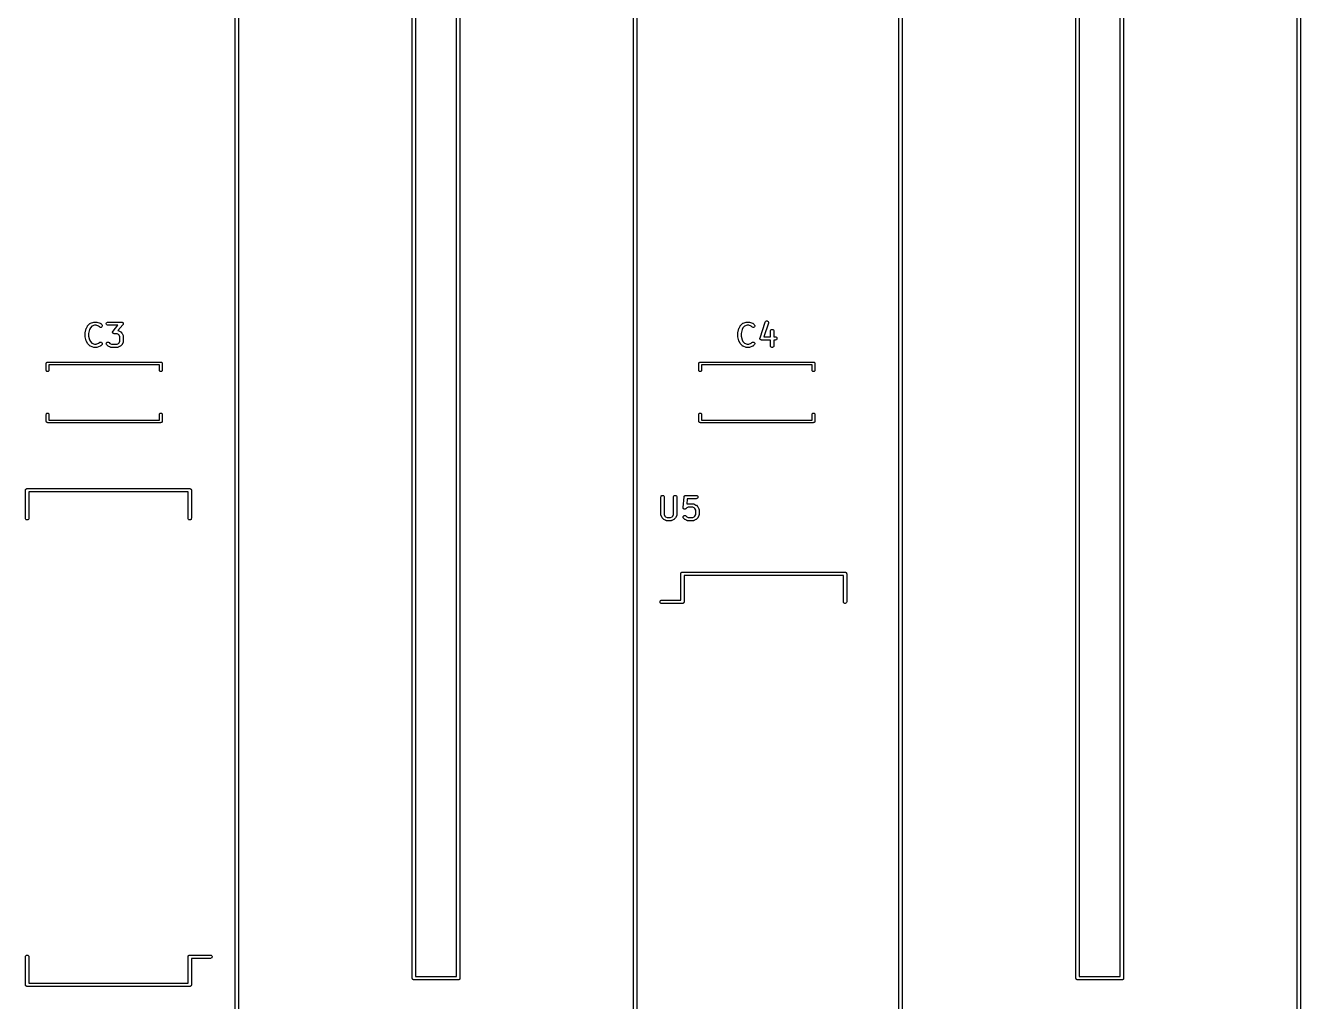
# Model space of a CAD drawing. Extents: x 86 to 333, y -237 to -29.
# Drawn here: x 206.4 to 264.1, y -213.5 to -169.4 of the extents above; entities that cross this region are included whole.
import ezdxf

# ---------------------------------------------------------------- set-up
doc = ezdxf.new("R2010")
doc.units = 0
doc.header["$MEASUREMENT"] = 0
doc.layers.add('BLACK', color=7, linetype='CONTINUOUS')

msp = doc.modelspace()

# ---------------------------------------------------------------- linework, layer by layer
at = {"layer": 'Black'}
for p, q in [((215.925, -229), (215.925, -82.5)), ((216.075, -82.575), (216.075, -228.925)), ((245.925, -229), (245.925, -82.5)), ((246.075, -82.575), (246.075, -228.925)), ((223.925, -212.5), (223.925, -102.5)), ((224.075, -102.575), (224.075, -212.425)), ((225.925, -212.425), (225.925, -102.575)), ((226.075, -102.5), (226.075, -212.5)), ((253.925, -212.5), (253.925, -102.5)), ((254.075, -102.575), (254.075, -212.425)), ((255.925, -212.425), (255.925, -102.575)), ((256.075, -102.5), (256.075, -212.5)), ((233.925, -228.925), (233.925, -156.5)), ((234.075, -156.5), (234.075, -229)), ((263.925, -228.925), (263.925, -156.5)), ((264.075, -156.5), (264.075, -229)), ((209.142, -183.303), (209.189, -183.112)), ((209.189, -183.112), (209.192, -183.105)), ((209.192, -183.105), (209.195, -183.097)), ((209.195, -183.097), (209.242, -183.002)), ((209.242, -183.002), (209.25, -182.992)), ((209.25, -182.992), (209.256, -182.982)), ((209.256, -182.982), (209.352, -182.887)), ((209.333, -183.157), (209.289, -183.33)), ((209.371, -183.08), (209.333, -183.157)), ((209.352, -182.887), (209.355, -182.884)), ((209.355, -182.884), (209.358, -182.881)), ((209.358, -182.881), (209.366, -182.877)), ((209.366, -182.877), (209.373, -182.872)), ((209.445, -183.006), (209.371, -183.08)), ((209.373, -182.872), (209.377, -182.871)), ((209.377, -182.871), (209.381, -182.869)), ((209.381, -182.869), (209.524, -182.821)), ((209.56, -182.967), (209.445, -183.006)), ((209.524, -182.821), (209.536, -182.819)), ((209.536, -182.819), (209.548, -182.817)), ((209.548, -182.817), (209.643, -182.817)), ((209.631, -182.967), (209.56, -182.967)), ((209.745, -183.006), (209.631, -182.967)), ((209.643, -182.817), (209.655, -182.819)), ((209.655, -182.819), (209.667, -182.821)), ((209.667, -182.821), (209.809, -182.869)), ((209.78, -183.041), (209.745, -183.006)), ((209.802, -183.056), (209.78, -183.041)), ((209.827, -183.062), (209.802, -183.056)), ((209.809, -182.869), (209.813, -182.871)), ((209.813, -182.871), (209.817, -182.872)), ((209.817, -182.872), (209.825, -182.877)), ((209.825, -182.877), (209.832, -182.881)), ((209.853, -183.06), (209.827, -183.062)), ((209.832, -182.881), (209.835, -182.884)), ((209.835, -182.884), (209.839, -182.887)), ((209.839, -182.887), (209.886, -182.935)), ((209.876, -183.049), (209.853, -183.06)), ((209.895, -183.031), (209.876, -183.049)), ((209.886, -182.935), (209.901, -182.956)), ((209.906, -183.007), (209.895, -183.031)), ((209.901, -182.956), (209.908, -182.981)), ((209.908, -182.981), (209.906, -183.007)), ((210.093, -182.879), (210.102, -182.855)), ((210.093, -182.905), (210.093, -182.879)), ((210.102, -182.93), (210.093, -182.905)), ((210.102, -182.855), (210.118, -182.835)), ((210.118, -182.95), (210.102, -182.93)), ((210.118, -182.835), (210.141, -182.822)), ((210.141, -182.963), (210.118, -182.95)), ((210.141, -182.822), (210.167, -182.817)), ((210.167, -182.967), (210.141, -182.963)), ((210.167, -182.817), (210.786, -182.817)), ((210.62, -182.967), (210.167, -182.967)), ((210.377, -183.272), (210.379, -183.266)), ((210.379, -183.279), (210.377, -183.272)), ((210.379, -183.26), (210.381, -183.253)), ((210.379, -183.266), (210.379, -183.26)), ((210.379, -183.286), (210.379, -183.279)), ((210.381, -183.253), (210.382, -183.246)), ((210.382, -183.246), (210.385, -183.241)), ((210.385, -183.241), (210.387, -183.236)), ((210.387, -183.236), (210.392, -183.23)), ((210.392, -183.23), (210.396, -183.224)), ((210.396, -183.224), (210.62, -182.967)), ((210.842, -182.942), (210.615, -183.202)), ((210.615, -183.202), (210.621, -183.203)), ((210.621, -183.203), (210.625, -183.205)), ((210.625, -183.205), (210.629, -183.206)), ((210.629, -183.206), (210.724, -183.254)), ((210.724, -183.254), (210.734, -183.261)), ((210.734, -183.261), (210.744, -183.268)), ((210.744, -183.268), (210.791, -183.316)), ((210.786, -182.817), (210.793, -182.819)), ((210.793, -182.819), (210.8, -182.819)), ((210.8, -182.819), (210.806, -182.821)), ((210.806, -182.821), (210.811, -182.822)), ((210.811, -182.822), (210.818, -182.826)), ((210.818, -182.826), (210.825, -182.828)), ((210.825, -182.828), (210.829, -182.832)), ((210.829, -182.832), (210.834, -182.835)), ((210.834, -182.835), (210.839, -182.841)), ((210.839, -182.841), (210.844, -182.845)), ((210.846, -182.935), (210.842, -182.942)), ((210.844, -182.845), (210.847, -182.85)), ((210.851, -182.93), (210.846, -182.935)), ((210.847, -182.85), (210.851, -182.855)), ((210.851, -182.855), (210.853, -182.862)), ((210.853, -182.924), (210.851, -182.93)), ((210.853, -182.862), (210.857, -182.868)), ((210.856, -182.919), (210.853, -182.924)), ((210.857, -182.912), (210.856, -182.919)), ((210.857, -182.868), (210.858, -182.874)), ((210.86, -182.905), (210.857, -182.912)), ((210.858, -182.874), (210.86, -182.879)), ((210.86, -182.879), (210.86, -182.887)), ((210.86, -182.887), (210.861, -182.894)), ((210.861, -182.894), (210.86, -182.9)), ((210.86, -182.9), (210.86, -182.905)), ((238.642, -183.303), (238.689, -183.112)), ((238.689, -183.112), (238.692, -183.105)), ((238.692, -183.105), (238.695, -183.097)), ((238.695, -183.097), (238.742, -183.002)), ((238.742, -183.002), (238.75, -182.992)), ((238.75, -182.992), (238.756, -182.982)), ((238.756, -182.982), (238.852, -182.887)), ((238.833, -183.157), (238.789, -183.33)), ((238.871, -183.08), (238.833, -183.157)), ((238.852, -182.887), (238.855, -182.884)), ((238.855, -182.884), (238.858, -182.881)), ((238.858, -182.881), (238.866, -182.877)), ((238.866, -182.877), (238.873, -182.872)), ((238.945, -183.006), (238.871, -183.08)), ((238.873, -182.872), (238.877, -182.871)), ((238.877, -182.871), (238.881, -182.869)), ((238.881, -182.869), (239.024, -182.821)), ((239.06, -182.967), (238.945, -183.006)), ((239.024, -182.821), (239.036, -182.819)), ((239.036, -182.819), (239.048, -182.817)), ((239.048, -182.817), (239.143, -182.817)), ((239.131, -182.967), (239.06, -182.967)), ((239.245, -183.006), (239.131, -182.967)), ((239.143, -182.817), (239.155, -182.819)), ((239.155, -182.819), (239.167, -182.821)), ((239.167, -182.821), (239.309, -182.869)), ((239.28, -183.041), (239.245, -183.006)), ((239.302, -183.056), (239.28, -183.041)), ((239.327, -183.062), (239.302, -183.056)), ((239.309, -182.869), (239.313, -182.871)), ((239.313, -182.871), (239.317, -182.872)), ((239.317, -182.872), (239.325, -182.877)), ((239.325, -182.877), (239.332, -182.881)), ((239.353, -183.06), (239.327, -183.062)), ((239.332, -182.881), (239.335, -182.884)), ((239.335, -182.884), (239.339, -182.887)), ((239.339, -182.887), (239.386, -182.935)), ((239.376, -183.049), (239.353, -183.06)), ((239.395, -183.031), (239.376, -183.049)), ((239.386, -182.935), (239.401, -182.956)), ((239.406, -183.007), (239.395, -183.031)), ((239.401, -182.956), (239.408, -182.981)), ((239.408, -182.981), (239.406, -183.007)), ((239.643, -183.535), (239.881, -182.821)), ((240.024, -182.868), (239.818, -183.484)), ((239.881, -182.821), (239.894, -182.798)), ((239.894, -182.798), (239.913, -182.781)), ((239.913, -182.781), (239.937, -182.771)), ((239.937, -182.771), (239.963, -182.771)), ((239.963, -182.771), (239.988, -182.779)), ((239.988, -182.779), (240.008, -182.795)), ((240.008, -182.795), (240.022, -182.817)), ((240.022, -182.817), (240.027, -182.843)), ((240.027, -182.843), (240.024, -182.868)), ((240.115, -183.226), (240.12, -183.2)), ((240.115, -183.484), (240.115, -183.226)), ((240.12, -183.2), (240.133, -183.178)), ((240.133, -183.178), (240.153, -183.161)), ((240.153, -183.161), (240.177, -183.152)), ((240.177, -183.152), (240.204, -183.152)), ((240.204, -183.152), (240.228, -183.161)), ((240.228, -183.161), (240.248, -183.178)), ((240.248, -183.178), (240.261, -183.2)), ((240.261, -183.2), (240.265, -183.226)), ((240.265, -183.226), (240.265, -183.484)), ((209.139, -183.321), (209.141, -183.312)), ((209.139, -183.464), (209.139, -183.321)), ((209.141, -183.473), (209.139, -183.464)), ((209.141, -183.312), (209.142, -183.303)), ((209.142, -183.482), (209.141, -183.473)), ((209.189, -183.672), (209.142, -183.482)), ((209.192, -183.68), (209.189, -183.672)), ((209.195, -183.688), (209.192, -183.68)), ((209.242, -183.783), (209.195, -183.688)), ((209.25, -183.793), (209.242, -183.783)), ((209.256, -183.803), (209.25, -183.793)), ((209.352, -183.898), (209.256, -183.803)), ((209.289, -183.33), (209.289, -183.455)), ((209.289, -183.455), (209.333, -183.628)), ((209.333, -183.628), (209.371, -183.705)), ((209.371, -183.705), (209.445, -183.779)), ((209.445, -183.779), (209.56, -183.817)), ((209.56, -183.817), (209.631, -183.817)), ((209.631, -183.817), (209.745, -183.779)), ((209.745, -183.779), (209.78, -183.744)), ((209.78, -183.744), (209.802, -183.729)), ((209.802, -183.729), (209.827, -183.722)), ((209.827, -183.722), (209.853, -183.725)), ((209.886, -183.85), (209.839, -183.898)), ((209.853, -183.725), (209.876, -183.736)), ((209.876, -183.736), (209.895, -183.754)), ((209.901, -183.829), (209.886, -183.85)), ((209.895, -183.754), (209.906, -183.778)), ((209.908, -183.804), (209.901, -183.829)), ((209.906, -183.778), (209.908, -183.804)), ((210.092, -183.804), (210.094, -183.778)), ((210.099, -183.829), (210.092, -183.804)), ((210.094, -183.778), (210.105, -183.754)), ((210.114, -183.85), (210.099, -183.829)), ((210.105, -183.754), (210.124, -183.736)), ((210.161, -183.898), (210.114, -183.85)), ((210.124, -183.736), (210.147, -183.725)), ((210.147, -183.725), (210.173, -183.722)), ((210.173, -183.722), (210.198, -183.729)), ((210.198, -183.729), (210.22, -183.744)), ((210.22, -183.744), (210.259, -183.783)), ((210.259, -183.783), (210.327, -183.817)), ((210.327, -183.817), (210.578, -183.817)), ((210.381, -183.292), (210.379, -183.286)), ((210.381, -183.298), (210.381, -183.292)), ((210.385, -183.304), (210.381, -183.298)), ((210.387, -183.311), (210.385, -183.304)), ((210.391, -183.315), (210.387, -183.311)), ((210.394, -183.32), (210.391, -183.315)), ((210.399, -183.325), (210.394, -183.32)), ((210.404, -183.331), (210.399, -183.325)), ((210.409, -183.334), (210.404, -183.331)), ((210.414, -183.337), (210.409, -183.334)), ((210.42, -183.34), (210.414, -183.337)), ((210.427, -183.344), (210.42, -183.34)), ((210.432, -183.345), (210.427, -183.344)), ((210.438, -183.347), (210.432, -183.345)), ((210.445, -183.347), (210.438, -183.347)), ((210.452, -183.348), (210.445, -183.347)), ((210.578, -183.348), (210.452, -183.348)), ((210.646, -183.383), (210.578, -183.348)), ((210.578, -183.817), (210.646, -183.783)), ((210.676, -183.413), (210.646, -183.383)), ((210.646, -183.783), (210.676, -183.753)), ((210.711, -183.482), (210.676, -183.413)), ((210.676, -183.753), (210.711, -183.684)), ((210.711, -183.684), (210.711, -183.482)), ((210.791, -183.85), (210.744, -183.898)), ((210.791, -183.316), (210.798, -183.325)), ((210.798, -183.84), (210.791, -183.85)), ((210.798, -183.325), (210.805, -183.335)), ((210.805, -183.831), (210.798, -183.84)), ((210.805, -183.335), (210.853, -183.43)), ((210.853, -183.735), (210.805, -183.831)), ((210.853, -183.43), (210.854, -183.434)), ((210.854, -183.731), (210.853, -183.735)), ((210.854, -183.434), (210.856, -183.438)), ((210.856, -183.728), (210.854, -183.731)), ((210.856, -183.438), (210.858, -183.447)), ((210.858, -183.719), (210.856, -183.728)), ((210.858, -183.447), (210.86, -183.455)), ((210.86, -183.71), (210.858, -183.719)), ((210.86, -183.455), (210.86, -183.46)), ((210.86, -183.46), (210.861, -183.464)), ((210.861, -183.702), (210.86, -183.706)), ((210.86, -183.706), (210.86, -183.71)), ((210.861, -183.464), (210.861, -183.702)), ((238.639, -183.321), (238.641, -183.312)), ((238.639, -183.464), (238.639, -183.321)), ((238.641, -183.473), (238.639, -183.464)), ((238.641, -183.312), (238.642, -183.303)), ((238.642, -183.482), (238.641, -183.473)), ((238.689, -183.672), (238.642, -183.482)), ((238.692, -183.68), (238.689, -183.672)), ((238.695, -183.688), (238.692, -183.68)), ((238.742, -183.783), (238.695, -183.688)), ((238.75, -183.793), (238.742, -183.783)), ((238.756, -183.803), (238.75, -183.793)), ((238.852, -183.898), (238.756, -183.803)), ((238.789, -183.33), (238.789, -183.455)), ((238.789, -183.455), (238.833, -183.628)), ((238.833, -183.628), (238.871, -183.705)), ((238.871, -183.705), (238.945, -183.779)), ((238.945, -183.779), (239.06, -183.817)), ((239.06, -183.817), (239.131, -183.817)), ((239.131, -183.817), (239.245, -183.779)), ((239.245, -183.779), (239.28, -183.744)), ((239.28, -183.744), (239.302, -183.729)), ((239.302, -183.729), (239.327, -183.722)), ((239.327, -183.722), (239.353, -183.725)), ((239.386, -183.85), (239.339, -183.898)), ((239.353, -183.725), (239.376, -183.736)), ((239.376, -183.736), (239.395, -183.754)), ((239.401, -183.829), (239.386, -183.85)), ((239.395, -183.754), (239.406, -183.778)), ((239.408, -183.804), (239.401, -183.829)), ((239.406, -183.778), (239.408, -183.804)), ((239.639, -183.561), (239.64, -183.554)), ((239.64, -183.567), (239.639, -183.561)), ((239.64, -183.546), (239.642, -183.541)), ((239.64, -183.554), (239.64, -183.546)), ((239.64, -183.572), (239.64, -183.567)), ((239.643, -183.579), (239.64, -183.572)), ((239.642, -183.541), (239.643, -183.535)), ((239.645, -183.587), (239.643, -183.579)), ((239.647, -183.591), (239.645, -183.587)), ((239.649, -183.597), (239.647, -183.591)), ((239.654, -183.602), (239.649, -183.597)), ((239.658, -183.609), (239.654, -183.602)), ((239.663, -183.612), (239.658, -183.609)), ((239.666, -183.617), (239.663, -183.612)), ((239.673, -183.62), (239.666, -183.617)), ((239.679, -183.625), (239.673, -183.62)), ((239.684, -183.627), (239.679, -183.625)), ((239.689, -183.63), (239.684, -183.627)), ((239.696, -183.631), (239.689, -183.63)), ((239.703, -183.633), (239.696, -183.631)), ((239.709, -183.633), (239.703, -183.633)), ((239.714, -183.634), (239.709, -183.633)), ((240.115, -183.634), (239.714, -183.634)), ((239.818, -183.484), (240.115, -183.484)), ((240.115, -183.892), (240.115, -183.634)), ((240.265, -183.484), (240.333, -183.484)), ((240.333, -183.634), (240.265, -183.634)), ((240.265, -183.634), (240.265, -183.892)), ((240.333, -183.484), (240.359, -183.489)), ((240.359, -183.63), (240.333, -183.634)), ((240.359, -183.489), (240.382, -183.502)), ((240.382, -183.617), (240.359, -183.63)), ((240.382, -183.502), (240.398, -183.522)), ((240.398, -183.597), (240.382, -183.617)), ((240.398, -183.522), (240.407, -183.546)), ((240.407, -183.572), (240.398, -183.597)), ((240.407, -183.546), (240.407, -183.572)), ((209.355, -183.9), (209.352, -183.898)), ((209.358, -183.904), (209.355, -183.9)), ((209.366, -183.908), (209.358, -183.904)), ((209.373, -183.913), (209.366, -183.908)), ((209.377, -183.914), (209.373, -183.913)), ((209.381, -183.916), (209.377, -183.914)), ((209.524, -183.964), (209.381, -183.916)), ((209.536, -183.965), (209.524, -183.964)), ((209.548, -183.967), (209.536, -183.965)), ((209.643, -183.967), (209.548, -183.967)), ((209.655, -183.965), (209.643, -183.967)), ((209.667, -183.964), (209.655, -183.965)), ((209.809, -183.916), (209.667, -183.964)), ((209.813, -183.914), (209.809, -183.916)), ((209.817, -183.913), (209.813, -183.914)), ((209.825, -183.908), (209.817, -183.913)), ((209.832, -183.904), (209.825, -183.908)), ((209.835, -183.9), (209.832, -183.904)), ((209.839, -183.898), (209.835, -183.9)), ((210.171, -183.905), (210.161, -183.898)), ((210.181, -183.912), (210.171, -183.905)), ((210.276, -183.959), (210.181, -183.912)), ((210.28, -183.961), (210.276, -183.959)), ((210.284, -183.963), (210.28, -183.961)), ((210.293, -183.964), (210.284, -183.963)), ((210.301, -183.967), (210.293, -183.964)), ((210.305, -183.967), (210.301, -183.967)), ((210.31, -183.967), (210.305, -183.967)), ((210.595, -183.967), (210.31, -183.967)), ((210.599, -183.967), (210.595, -183.967)), ((210.604, -183.967), (210.599, -183.967)), ((210.612, -183.964), (210.604, -183.967)), ((210.621, -183.963), (210.612, -183.964)), ((210.625, -183.961), (210.621, -183.963)), ((210.629, -183.959), (210.625, -183.961)), ((210.724, -183.912), (210.629, -183.959)), ((210.734, -183.905), (210.724, -183.912)), ((210.744, -183.898), (210.734, -183.905)), ((238.855, -183.9), (238.852, -183.898)), ((238.858, -183.904), (238.855, -183.9)), ((238.866, -183.908), (238.858, -183.904)), ((238.873, -183.913), (238.866, -183.908)), ((238.877, -183.914), (238.873, -183.913)), ((238.881, -183.916), (238.877, -183.914)), ((239.024, -183.964), (238.881, -183.916)), ((239.036, -183.965), (239.024, -183.964)), ((239.048, -183.967), (239.036, -183.965)), ((239.143, -183.967), (239.048, -183.967)), ((239.155, -183.965), (239.143, -183.967)), ((239.167, -183.964), (239.155, -183.965)), ((239.309, -183.916), (239.167, -183.964)), ((239.313, -183.914), (239.309, -183.916)), ((239.317, -183.913), (239.313, -183.914)), ((239.325, -183.908), (239.317, -183.913)), ((239.332, -183.904), (239.325, -183.908)), ((239.335, -183.9), (239.332, -183.904)), ((239.339, -183.898), (239.335, -183.9)), ((240.12, -183.918), (240.115, -183.892)), ((240.133, -183.941), (240.12, -183.918)), ((240.153, -183.957), (240.133, -183.941)), ((240.177, -183.966), (240.153, -183.957)), ((240.204, -183.966), (240.177, -183.966)), ((240.228, -183.957), (240.204, -183.966)), ((240.248, -183.941), (240.228, -183.957)), ((240.261, -183.918), (240.248, -183.941)), ((240.265, -183.892), (240.261, -183.918)), ((207.38, -184.69), (207.381, -184.685)), ((207.38, -185.004), (207.38, -184.69)), ((207.384, -185.025), (207.38, -185.004)), ((207.381, -184.68), (207.383, -184.675)), ((207.381, -184.685), (207.381, -184.68)), ((207.383, -184.675), (207.384, -184.669)), ((207.384, -184.669), (207.386, -184.665)), ((207.386, -184.665), (207.388, -184.66)), ((207.388, -184.66), (207.391, -184.656)), ((207.391, -184.656), (207.394, -184.651)), ((207.394, -184.651), (207.398, -184.648)), ((207.398, -184.648), (207.401, -184.644)), ((207.401, -184.644), (207.406, -184.641)), ((207.406, -184.641), (207.41, -184.638)), ((207.41, -184.638), (207.415, -184.636)), ((207.415, -184.636), (207.419, -184.634)), ((207.419, -184.634), (207.425, -184.633)), ((207.425, -184.633), (207.43, -184.631)), ((207.43, -184.631), (207.435, -184.631)), ((207.435, -184.631), (207.44, -184.63)), ((207.44, -184.63), (212.56, -184.63)), ((207.5, -185.004), (207.496, -185.025)), ((212.5, -184.75), (207.5, -184.75)), ((207.5, -184.75), (207.5, -185.004)), ((212.5, -185.004), (212.5, -184.75)), ((212.504, -185.025), (212.5, -185.004)), ((212.56, -184.63), (212.565, -184.631)), ((212.565, -184.631), (212.57, -184.631)), ((212.57, -184.631), (212.575, -184.633)), ((212.575, -184.633), (212.581, -184.634)), ((212.581, -184.634), (212.585, -184.636)), ((212.585, -184.636), (212.59, -184.638)), ((212.59, -184.638), (212.594, -184.641)), ((212.594, -184.641), (212.599, -184.644)), ((212.599, -184.644), (212.602, -184.648)), ((212.602, -184.648), (212.606, -184.651)), ((212.606, -184.651), (212.609, -184.656)), ((212.609, -184.656), (212.612, -184.66)), ((212.612, -184.66), (212.614, -184.665)), ((212.614, -184.665), (212.616, -184.669)), ((212.616, -184.669), (212.617, -184.675)), ((212.62, -185.004), (212.616, -185.025)), ((212.617, -184.675), (212.619, -184.68)), ((212.619, -184.68), (212.619, -184.685)), ((212.619, -184.685), (212.62, -184.69)), ((212.62, -184.69), (212.62, -185.004)), ((236.88, -184.69), (236.881, -184.685)), ((236.88, -185.004), (236.88, -184.69)), ((236.884, -185.025), (236.88, -185.004)), ((236.881, -184.68), (236.883, -184.675)), ((236.881, -184.685), (236.881, -184.68)), ((236.883, -184.675), (236.884, -184.669)), ((236.884, -184.669), (236.886, -184.665)), ((236.886, -184.665), (236.888, -184.66)), ((236.888, -184.66), (236.891, -184.656)), ((236.891, -184.656), (236.894, -184.651)), ((236.894, -184.651), (236.898, -184.648)), ((236.898, -184.648), (236.901, -184.644)), ((236.901, -184.644), (236.906, -184.641)), ((236.906, -184.641), (236.91, -184.638)), ((236.91, -184.638), (236.915, -184.636)), ((236.915, -184.636), (236.919, -184.634)), ((236.919, -184.634), (236.925, -184.633)), ((236.925, -184.633), (236.93, -184.631)), ((236.93, -184.631), (236.935, -184.631)), ((236.935, -184.631), (236.94, -184.63)), ((236.94, -184.63), (242.06, -184.63)), ((237, -185.004), (236.996, -185.025)), ((242, -184.75), (237, -184.75)), ((237, -184.75), (237, -185.004)), ((242, -185.004), (242, -184.75)), ((242.004, -185.025), (242, -185.004)), ((242.06, -184.63), (242.065, -184.631)), ((242.065, -184.631), (242.07, -184.631)), ((242.07, -184.631), (242.075, -184.633)), ((242.075, -184.633), (242.081, -184.634)), ((242.081, -184.634), (242.085, -184.636)), ((242.085, -184.636), (242.09, -184.638)), ((242.09, -184.638), (242.094, -184.641)), ((242.094, -184.641), (242.099, -184.644)), ((242.099, -184.644), (242.102, -184.648)), ((242.102, -184.648), (242.106, -184.651)), ((242.106, -184.651), (242.109, -184.656)), ((242.109, -184.656), (242.112, -184.66)), ((242.112, -184.66), (242.114, -184.665)), ((242.114, -184.665), (242.116, -184.669)), ((242.116, -184.669), (242.117, -184.675)), ((242.12, -185.004), (242.116, -185.025)), ((242.117, -184.675), (242.119, -184.68)), ((242.119, -184.68), (242.119, -184.685)), ((242.119, -184.685), (242.12, -184.69)), ((242.12, -184.69), (242.12, -185.004)), ((207.394, -185.043), (207.384, -185.025)), ((207.41, -185.056), (207.394, -185.043)), ((207.43, -185.063), (207.41, -185.056)), ((207.45, -185.063), (207.43, -185.063)), ((207.47, -185.056), (207.45, -185.063)), ((207.486, -185.043), (207.47, -185.056)), ((207.496, -185.025), (207.486, -185.043)), ((212.514, -185.043), (212.504, -185.025)), ((212.53, -185.056), (212.514, -185.043)), ((212.55, -185.063), (212.53, -185.056)), ((212.57, -185.063), (212.55, -185.063)), ((212.59, -185.056), (212.57, -185.063)), ((212.606, -185.043), (212.59, -185.056)), ((212.616, -185.025), (212.606, -185.043)), ((236.894, -185.043), (236.884, -185.025)), ((236.91, -185.056), (236.894, -185.043)), ((236.93, -185.063), (236.91, -185.056)), ((236.95, -185.063), (236.93, -185.063)), ((236.97, -185.056), (236.95, -185.063)), ((236.986, -185.043), (236.97, -185.056)), ((236.996, -185.025), (236.986, -185.043)), ((242.014, -185.043), (242.004, -185.025)), ((242.03, -185.056), (242.014, -185.043)), ((242.05, -185.063), (242.03, -185.056)), ((242.07, -185.063), (242.05, -185.063)), ((242.09, -185.056), (242.07, -185.063)), ((242.106, -185.043), (242.09, -185.056)), ((242.116, -185.025), (242.106, -185.043)), ((207.38, -186.996), (207.384, -186.975)), ((207.38, -187.31), (207.38, -186.996)), ((207.381, -187.315), (207.38, -187.31)), ((207.384, -186.975), (207.394, -186.957)), ((207.394, -186.957), (207.41, -186.944)), ((207.41, -186.944), (207.43, -186.937)), ((207.43, -186.937), (207.45, -186.937)), ((207.45, -186.937), (207.47, -186.944)), ((207.47, -186.944), (207.486, -186.957)), ((207.486, -186.957), (207.496, -186.975)), ((207.496, -186.975), (207.5, -186.996)), ((207.5, -186.996), (207.5, -187.25)), ((207.5, -187.25), (212.5, -187.25)), ((212.5, -186.996), (212.504, -186.975)), ((212.5, -187.25), (212.5, -186.996)), ((212.504, -186.975), (212.514, -186.957)), ((212.514, -186.957), (212.53, -186.944)), ((212.53, -186.944), (212.55, -186.937)), ((212.55, -186.937), (212.57, -186.937)), ((212.57, -186.937), (212.59, -186.944)), ((212.59, -186.944), (212.606, -186.957)), ((212.606, -186.957), (212.616, -186.975)), ((212.616, -186.975), (212.62, -186.996)), ((212.62, -187.31), (212.619, -187.315)), ((212.62, -186.996), (212.62, -187.31)), ((236.88, -186.996), (236.884, -186.975)), ((236.88, -187.31), (236.88, -186.996)), ((236.881, -187.315), (236.88, -187.31)), ((236.884, -186.975), (236.894, -186.957)), ((236.894, -186.957), (236.91, -186.944)), ((236.91, -186.944), (236.93, -186.937)), ((236.93, -186.937), (236.95, -186.937)), ((236.95, -186.937), (236.97, -186.944)), ((236.97, -186.944), (236.986, -186.957)), ((236.986, -186.957), (236.996, -186.975)), ((236.996, -186.975), (237, -186.996)), ((237, -186.996), (237, -187.25)), ((237, -187.25), (242, -187.25)), ((242, -186.996), (242.004, -186.975)), ((242, -187.25), (242, -186.996)), ((242.004, -186.975), (242.014, -186.957)), ((242.014, -186.957), (242.03, -186.944)), ((242.03, -186.944), (242.05, -186.937)), ((242.05, -186.937), (242.07, -186.937)), ((242.07, -186.937), (242.09, -186.944)), ((242.09, -186.944), (242.106, -186.957)), ((242.106, -186.957), (242.116, -186.975)), ((242.116, -186.975), (242.12, -186.996)), ((242.12, -187.31), (242.119, -187.315)), ((242.12, -186.996), (242.12, -187.31)), ((207.381, -187.32), (207.381, -187.315)), ((207.383, -187.325), (207.381, -187.32)), ((207.384, -187.331), (207.383, -187.325)), ((207.386, -187.335), (207.384, -187.331)), ((207.388, -187.34), (207.386, -187.335)), ((207.391, -187.344), (207.388, -187.34)), ((207.394, -187.349), (207.391, -187.344)), ((207.398, -187.352), (207.394, -187.349)), ((207.401, -187.356), (207.398, -187.352)), ((207.406, -187.359), (207.401, -187.356)), ((207.41, -187.362), (207.406, -187.359)), ((207.415, -187.364), (207.41, -187.362)), ((207.419, -187.366), (207.415, -187.364)), ((207.425, -187.367), (207.419, -187.366)), ((207.43, -187.369), (207.425, -187.367)), ((207.435, -187.369), (207.43, -187.369)), ((207.44, -187.37), (207.435, -187.369)), ((212.56, -187.37), (207.44, -187.37)), ((212.565, -187.369), (212.56, -187.37)), ((212.57, -187.369), (212.565, -187.369)), ((212.575, -187.367), (212.57, -187.369)), ((212.581, -187.366), (212.575, -187.367)), ((212.585, -187.364), (212.581, -187.366)), ((212.59, -187.362), (212.585, -187.364)), ((212.594, -187.359), (212.59, -187.362)), ((212.599, -187.356), (212.594, -187.359)), ((212.602, -187.352), (212.599, -187.356)), ((212.606, -187.349), (212.602, -187.352)), ((212.609, -187.344), (212.606, -187.349)), ((212.612, -187.34), (212.609, -187.344)), ((212.614, -187.335), (212.612, -187.34)), ((212.616, -187.331), (212.614, -187.335)), ((212.617, -187.325), (212.616, -187.331)), ((212.619, -187.32), (212.617, -187.325)), ((212.619, -187.315), (212.619, -187.32)), ((236.881, -187.32), (236.881, -187.315)), ((236.883, -187.325), (236.881, -187.32)), ((236.884, -187.331), (236.883, -187.325)), ((236.886, -187.335), (236.884, -187.331)), ((236.888, -187.34), (236.886, -187.335)), ((236.891, -187.344), (236.888, -187.34)), ((236.894, -187.349), (236.891, -187.344)), ((236.898, -187.352), (236.894, -187.349)), ((236.901, -187.356), (236.898, -187.352)), ((236.906, -187.359), (236.901, -187.356)), ((236.91, -187.362), (236.906, -187.359)), ((236.915, -187.364), (236.91, -187.362)), ((236.919, -187.366), (236.915, -187.364)), ((236.925, -187.367), (236.919, -187.366)), ((236.93, -187.369), (236.925, -187.367)), ((236.935, -187.369), (236.93, -187.369)), ((236.94, -187.37), (236.935, -187.369)), ((242.06, -187.37), (236.94, -187.37)), ((242.065, -187.369), (242.06, -187.37)), ((242.07, -187.369), (242.065, -187.369)), ((242.075, -187.367), (242.07, -187.369)), ((242.081, -187.366), (242.075, -187.367)), ((242.085, -187.364), (242.081, -187.366)), ((242.09, -187.362), (242.085, -187.364)), ((242.094, -187.359), (242.09, -187.362)), ((242.099, -187.356), (242.094, -187.359)), ((242.102, -187.352), (242.099, -187.356)), ((242.106, -187.349), (242.102, -187.352)), ((242.109, -187.344), (242.106, -187.349)), ((242.112, -187.34), (242.109, -187.344)), ((242.114, -187.335), (242.112, -187.34)), ((242.116, -187.331), (242.114, -187.335)), ((242.117, -187.325), (242.116, -187.331)), ((242.119, -187.32), (242.117, -187.325)), ((242.119, -187.315), (242.119, -187.32)), ((206.44, -190.425), (206.441, -190.419)), ((206.44, -191.695), (206.44, -190.425)), ((206.441, -190.412), (206.443, -190.406)), ((206.441, -190.419), (206.441, -190.412)), ((206.443, -190.406), (206.445, -190.399)), ((206.445, -190.399), (206.448, -190.394)), ((206.448, -190.394), (206.45, -190.387)), ((206.45, -190.387), (206.454, -190.382)), ((206.454, -190.382), (206.458, -190.377)), ((206.458, -190.377), (206.463, -190.373)), ((206.463, -190.373), (206.467, -190.368)), ((206.467, -190.368), (206.472, -190.364)), ((206.472, -190.364), (206.477, -190.36)), ((206.477, -190.36), (206.484, -190.358)), ((206.484, -190.358), (206.489, -190.355)), ((206.489, -190.355), (206.496, -190.353)), ((206.496, -190.353), (206.502, -190.351)), ((206.502, -190.351), (206.509, -190.351)), ((206.509, -190.351), (206.515, -190.35)), ((206.515, -190.35), (213.865, -190.35)), ((213.79, -190.5), (206.59, -190.5)), ((206.59, -190.5), (206.59, -191.695)), ((213.79, -191.695), (213.79, -190.5)), ((213.865, -190.35), (213.871, -190.351)), ((213.871, -190.351), (213.878, -190.351)), ((213.878, -190.351), (213.884, -190.353)), ((213.884, -190.353), (213.891, -190.355)), ((213.891, -190.355), (213.896, -190.358)), ((213.896, -190.358), (213.903, -190.36)), ((213.903, -190.36), (213.908, -190.364)), ((213.908, -190.364), (213.913, -190.368)), ((213.913, -190.368), (213.917, -190.373)), ((213.917, -190.373), (213.922, -190.377)), ((213.922, -190.377), (213.926, -190.382)), ((213.926, -190.382), (213.93, -190.387)), ((213.93, -190.387), (213.932, -190.394)), ((213.932, -190.394), (213.935, -190.399)), ((213.935, -190.399), (213.937, -190.406)), ((213.937, -190.406), (213.939, -190.412)), ((213.939, -190.412), (213.939, -190.419)), ((213.939, -190.419), (213.94, -190.425)), ((213.94, -190.425), (213.94, -191.695)), ((235.163, -190.732), (235.168, -190.707)), ((235.163, -191.542), (235.163, -190.732)), ((235.168, -190.707), (235.181, -190.684)), ((235.181, -190.684), (235.201, -190.667)), ((235.201, -190.667), (235.225, -190.659)), ((235.225, -190.659), (235.251, -190.659)), ((235.251, -190.659), (235.276, -190.667)), ((235.276, -190.667), (235.296, -190.684)), ((235.296, -190.684), (235.309, -190.707)), ((235.309, -190.707), (235.313, -190.732)), ((235.313, -190.732), (235.313, -191.524)), ((235.735, -190.732), (235.739, -190.707)), ((235.735, -191.524), (235.735, -190.732)), ((235.739, -190.707), (235.752, -190.684)), ((235.752, -190.684), (235.772, -190.667)), ((235.772, -190.667), (235.796, -190.659)), ((235.796, -190.659), (235.823, -190.659)), ((235.823, -190.659), (235.847, -190.667)), ((235.847, -190.667), (235.867, -190.684)), ((235.867, -190.684), (235.88, -190.707)), ((235.88, -190.707), (235.885, -190.732)), ((235.885, -190.732), (235.885, -191.542)), ((236.163, -191.201), (236.211, -190.725)), ((236.211, -190.725), (236.212, -190.722)), ((236.212, -190.719), (236.215, -190.71)), ((236.212, -190.722), (236.212, -190.719)), ((236.215, -190.71), (236.218, -190.7)), ((236.218, -190.7), (236.22, -190.698)), ((236.22, -190.698), (236.221, -190.695)), ((236.221, -190.695), (236.227, -190.687)), ((236.227, -190.687), (236.233, -190.679)), ((236.233, -190.679), (236.236, -190.677)), ((236.236, -190.677), (236.238, -190.675)), ((236.238, -190.675), (236.246, -190.67)), ((236.246, -190.67), (236.255, -190.664)), ((236.255, -190.664), (236.258, -190.663)), ((236.258, -190.663), (236.26, -190.662)), ((236.26, -190.662), (236.27, -190.66)), ((236.27, -190.66), (236.28, -190.658)), ((236.28, -190.658), (236.283, -190.658)), ((236.283, -190.658), (236.286, -190.657)), ((236.286, -190.657), (236.762, -190.657)), ((236.762, -190.657), (236.788, -190.662)), ((236.788, -190.662), (236.81, -190.675)), ((236.81, -190.675), (236.827, -190.695)), ((236.827, -190.77), (236.81, -190.79)), ((236.827, -190.695), (236.836, -190.719)), ((236.836, -190.745), (236.827, -190.77)), ((236.836, -190.719), (236.836, -190.745)), ((236.164, -191.202), (236.163, -191.201)), ((236.164, -191.215), (236.163, -191.202)), ((236.163, -191.202), (236.164, -191.202)), ((236.165, -191.227), (236.164, -191.215)), ((236.166, -191.228), (236.165, -191.227)), ((236.171, -191.239), (236.166, -191.228)), ((236.166, -191.228), (236.166, -191.228)), ((236.176, -191.251), (236.171, -191.239)), ((236.177, -191.252), (236.176, -191.251)), ((236.176, -191.251), (236.176, -191.251)), ((236.186, -191.26), (236.177, -191.252)), ((236.194, -191.269), (236.186, -191.26)), ((236.195, -191.27), (236.194, -191.269)), ((236.206, -191.275), (236.195, -191.27)), ((236.195, -191.27), (236.195, -191.27)), ((236.218, -191.281), (236.206, -191.275)), ((236.219, -191.281), (236.218, -191.281)), ((236.218, -191.281), (236.218, -191.281)), ((236.231, -191.282), (236.219, -191.281)), ((236.244, -191.283), (236.231, -191.282)), ((236.245, -191.283), (236.244, -191.283)), ((236.244, -191.283), (236.244, -191.283)), ((236.257, -191.28), (236.245, -191.283)), ((236.269, -191.277), (236.257, -191.28)), ((236.27, -191.277), (236.269, -191.277)), ((236.269, -191.277), (236.269, -191.277)), ((236.28, -191.269), (236.27, -191.277)), ((236.29, -191.262), (236.28, -191.269)), ((236.291, -191.262), (236.29, -191.262)), ((236.33, -191.223), (236.291, -191.262)), ((236.291, -191.262), (236.291, -191.262)), ((236.354, -190.807), (236.329, -191.056)), ((236.329, -191.056), (236.347, -191.046)), ((236.399, -191.188), (236.33, -191.223)), ((236.347, -191.046), (236.352, -191.045)), ((236.352, -191.045), (236.355, -191.043)), ((236.762, -190.807), (236.354, -190.807)), ((236.355, -191.043), (236.364, -191.041)), ((236.364, -191.041), (236.372, -191.039)), ((236.372, -191.039), (236.377, -191.039)), ((236.377, -191.039), (236.381, -191.038)), ((236.381, -191.038), (236.619, -191.038)), ((236.601, -191.188), (236.399, -191.188)), ((236.67, -191.223), (236.601, -191.188)), ((236.619, -191.038), (236.623, -191.039)), ((236.623, -191.039), (236.628, -191.039)), ((236.628, -191.039), (236.636, -191.041)), ((236.636, -191.041), (236.645, -191.043)), ((236.645, -191.043), (236.648, -191.045)), ((236.648, -191.045), (236.653, -191.046)), ((236.653, -191.046), (236.748, -191.094)), ((236.7, -191.253), (236.67, -191.223)), ((236.735, -191.322), (236.7, -191.253)), ((236.735, -191.524), (236.735, -191.322)), ((236.748, -191.094), (236.757, -191.101)), ((236.757, -191.101), (236.767, -191.108)), ((236.788, -190.803), (236.762, -190.807)), ((236.767, -191.108), (236.815, -191.156)), ((236.81, -190.79), (236.788, -190.803)), ((236.815, -191.156), (236.822, -191.165)), ((236.822, -191.165), (236.829, -191.175)), ((236.829, -191.175), (236.877, -191.27)), ((236.877, -191.27), (236.878, -191.274)), ((236.878, -191.274), (236.88, -191.278)), ((236.88, -191.278), (236.882, -191.287)), ((236.882, -191.287), (236.884, -191.295)), ((236.884, -191.295), (236.884, -191.3)), ((236.884, -191.3), (236.885, -191.304)), ((236.885, -191.304), (236.885, -191.542)), ((206.445, -191.721), (206.44, -191.695)), ((206.458, -191.743), (206.445, -191.721)), ((206.477, -191.76), (206.458, -191.743)), ((206.502, -191.769), (206.477, -191.76)), ((206.528, -191.769), (206.502, -191.769)), ((206.552, -191.76), (206.528, -191.769)), ((206.572, -191.743), (206.552, -191.76)), ((206.585, -191.721), (206.572, -191.743)), ((206.59, -191.695), (206.585, -191.721)), ((213.795, -191.721), (213.79, -191.695)), ((213.808, -191.743), (213.795, -191.721)), ((213.827, -191.76), (213.808, -191.743)), ((213.852, -191.769), (213.827, -191.76)), ((213.878, -191.769), (213.852, -191.769)), ((213.903, -191.76), (213.878, -191.769)), ((213.922, -191.743), (213.903, -191.76)), ((213.935, -191.721), (213.922, -191.743)), ((213.94, -191.695), (213.935, -191.721)), ((235.164, -191.546), (235.163, -191.542)), ((235.164, -191.55), (235.164, -191.546)), ((235.166, -191.559), (235.164, -191.55)), ((235.168, -191.568), (235.166, -191.559)), ((235.17, -191.571), (235.168, -191.568)), ((235.171, -191.575), (235.17, -191.571)), ((235.219, -191.671), (235.171, -191.575)), ((235.226, -191.68), (235.219, -191.671)), ((235.233, -191.69), (235.226, -191.68)), ((235.28, -191.738), (235.233, -191.69)), ((235.29, -191.745), (235.28, -191.738)), ((235.3, -191.752), (235.29, -191.745)), ((235.395, -191.799), (235.3, -191.752)), ((235.313, -191.524), (235.347, -191.593)), ((235.347, -191.593), (235.378, -191.623)), ((235.378, -191.623), (235.446, -191.657)), ((235.399, -191.801), (235.395, -191.799)), ((235.403, -191.803), (235.399, -191.801)), ((235.412, -191.804), (235.403, -191.803)), ((235.42, -191.807), (235.412, -191.804)), ((235.424, -191.807), (235.42, -191.807)), ((235.429, -191.807), (235.424, -191.807)), ((235.619, -191.807), (235.429, -191.807)), ((235.446, -191.657), (235.601, -191.657)), ((235.601, -191.657), (235.67, -191.623)), ((235.623, -191.807), (235.619, -191.807)), ((235.628, -191.807), (235.623, -191.807)), ((235.636, -191.804), (235.628, -191.807)), ((235.645, -191.803), (235.636, -191.804)), ((235.648, -191.801), (235.645, -191.803)), ((235.653, -191.799), (235.648, -191.801)), ((235.748, -191.752), (235.653, -191.799)), ((235.67, -191.623), (235.7, -191.593)), ((235.7, -191.593), (235.735, -191.524)), ((235.757, -191.745), (235.748, -191.752)), ((235.767, -191.738), (235.757, -191.745)), ((235.815, -191.69), (235.767, -191.738)), ((235.822, -191.68), (235.815, -191.69)), ((235.829, -191.671), (235.822, -191.68)), ((235.877, -191.575), (235.829, -191.671)), ((235.878, -191.571), (235.877, -191.575)), ((235.88, -191.568), (235.878, -191.571)), ((235.882, -191.559), (235.88, -191.568)), ((235.884, -191.55), (235.882, -191.559)), ((235.885, -191.542), (235.884, -191.546)), ((235.884, -191.546), (235.884, -191.55)), ((236.163, -191.644), (236.166, -191.618)), ((236.17, -191.669), (236.163, -191.644)), ((236.166, -191.618), (236.177, -191.594)), ((236.185, -191.69), (236.17, -191.669)), ((236.177, -191.594), (236.195, -191.576)), ((236.233, -191.738), (236.185, -191.69)), ((236.195, -191.576), (236.219, -191.565)), ((236.219, -191.565), (236.245, -191.562)), ((236.243, -191.745), (236.233, -191.738)), ((236.252, -191.752), (236.243, -191.745)), ((236.245, -191.562), (236.27, -191.569)), ((236.347, -191.799), (236.252, -191.752)), ((236.27, -191.569), (236.291, -191.584)), ((236.291, -191.584), (236.33, -191.623)), ((236.33, -191.623), (236.399, -191.657)), ((236.352, -191.801), (236.347, -191.799)), ((236.355, -191.803), (236.352, -191.801)), ((236.364, -191.804), (236.355, -191.803)), ((236.372, -191.807), (236.364, -191.804)), ((236.377, -191.807), (236.372, -191.807)), ((236.381, -191.807), (236.377, -191.807)), ((236.619, -191.807), (236.381, -191.807)), ((236.399, -191.657), (236.601, -191.657)), ((236.601, -191.657), (236.67, -191.623)), ((236.623, -191.807), (236.619, -191.807)), ((236.628, -191.807), (236.623, -191.807)), ((236.636, -191.804), (236.628, -191.807)), ((236.645, -191.803), (236.636, -191.804)), ((236.648, -191.801), (236.645, -191.803)), ((236.653, -191.799), (236.648, -191.801)), ((236.748, -191.752), (236.653, -191.799)), ((236.67, -191.623), (236.7, -191.593)), ((236.7, -191.593), (236.735, -191.524)), ((236.757, -191.745), (236.748, -191.752)), ((236.767, -191.738), (236.757, -191.745)), ((236.815, -191.69), (236.767, -191.738)), ((236.822, -191.68), (236.815, -191.69)), ((236.829, -191.671), (236.822, -191.68)), ((236.877, -191.575), (236.829, -191.671)), ((236.878, -191.571), (236.877, -191.575)), ((236.88, -191.568), (236.878, -191.571)), ((236.882, -191.559), (236.88, -191.568)), ((236.884, -191.55), (236.882, -191.559)), ((236.885, -191.542), (236.884, -191.546)), ((236.884, -191.546), (236.884, -191.55)), ((236.06, -194.205), (236.061, -194.199)), ((236.06, -195.4), (236.06, -194.205)), ((236.061, -194.192), (236.063, -194.186)), ((236.061, -194.199), (236.061, -194.192)), ((236.063, -194.186), (236.065, -194.179)), ((236.065, -194.179), (236.068, -194.174)), ((236.068, -194.174), (236.07, -194.167)), ((236.07, -194.167), (236.074, -194.162)), ((236.074, -194.162), (236.078, -194.157)), ((236.078, -194.157), (236.083, -194.153)), ((236.083, -194.153), (236.087, -194.148)), ((236.087, -194.148), (236.092, -194.144)), ((236.092, -194.144), (236.097, -194.14)), ((236.097, -194.14), (236.104, -194.138)), ((236.104, -194.138), (236.109, -194.135)), ((236.109, -194.135), (236.116, -194.133)), ((236.116, -194.133), (236.122, -194.131)), ((236.122, -194.131), (236.129, -194.131)), ((236.129, -194.131), (236.135, -194.13)), ((236.135, -194.13), (243.485, -194.13)), ((243.485, -194.13), (243.491, -194.131)), ((243.491, -194.131), (243.498, -194.131)), ((243.498, -194.131), (243.504, -194.133)), ((243.504, -194.133), (243.511, -194.135)), ((243.511, -194.135), (243.516, -194.138)), ((243.516, -194.138), (243.522, -194.14)), ((243.522, -194.14), (243.528, -194.144)), ((243.528, -194.144), (243.533, -194.148)), ((243.533, -194.148), (243.537, -194.153)), ((243.537, -194.153), (243.542, -194.157)), ((243.542, -194.157), (243.546, -194.162)), ((243.546, -194.162), (243.55, -194.167)), ((243.55, -194.167), (243.552, -194.174)), ((243.552, -194.174), (243.555, -194.179)), ((243.555, -194.179), (243.557, -194.186)), ((243.557, -194.186), (243.559, -194.192)), ((243.559, -194.192), (243.559, -194.199)), ((243.559, -194.199), (243.56, -194.205)), ((243.56, -194.205), (243.56, -195.475)), ((243.41, -194.28), (236.21, -194.28)), ((236.21, -194.28), (236.21, -195.475)), ((243.41, -195.475), (243.41, -194.28)), ((235.126, -195.462), (235.135, -195.438)), ((235.126, -195.488), (235.126, -195.462)), ((235.135, -195.512), (235.126, -195.488)), ((235.135, -195.438), (235.152, -195.418)), ((235.152, -195.532), (235.135, -195.512)), ((235.152, -195.418), (235.174, -195.405)), ((235.174, -195.545), (235.152, -195.532)), ((235.174, -195.405), (235.2, -195.4)), ((235.2, -195.55), (235.174, -195.545)), ((235.2, -195.4), (236.06, -195.4)), ((236.135, -195.55), (235.2, -195.55)), ((236.141, -195.549), (236.135, -195.55)), ((236.148, -195.549), (236.141, -195.549)), ((236.154, -195.547), (236.148, -195.549)), ((236.161, -195.545), (236.154, -195.547)), ((236.166, -195.542), (236.161, -195.545)), ((236.172, -195.54), (236.166, -195.542)), ((236.178, -195.536), (236.172, -195.54)), ((236.183, -195.532), (236.178, -195.536)), ((236.187, -195.527), (236.183, -195.532)), ((236.192, -195.523), (236.187, -195.527)), ((236.196, -195.518), (236.192, -195.523)), ((236.2, -195.512), (236.196, -195.518)), ((236.202, -195.506), (236.2, -195.512)), ((236.205, -195.501), (236.202, -195.506)), ((236.207, -195.494), (236.205, -195.501)), ((236.209, -195.488), (236.207, -195.494)), ((236.21, -195.475), (236.209, -195.481)), ((236.209, -195.481), (236.209, -195.488)), ((243.415, -195.501), (243.41, -195.475)), ((243.428, -195.523), (243.415, -195.501)), ((243.447, -195.54), (243.428, -195.523)), ((243.472, -195.549), (243.447, -195.54)), ((243.498, -195.549), (243.472, -195.549)), ((243.522, -195.54), (243.498, -195.549)), ((243.542, -195.523), (243.522, -195.54)), ((243.555, -195.501), (243.542, -195.523)), ((243.56, -195.475), (243.555, -195.501)), ((206.44, -211.525), (206.445, -211.499)), ((206.445, -211.499), (206.458, -211.477)), ((206.458, -211.477), (206.477, -211.46)), ((206.477, -211.46), (206.502, -211.451)), ((206.502, -211.451), (206.528, -211.451)), ((206.528, -211.451), (206.552, -211.46)), ((206.552, -211.46), (206.572, -211.477)), ((206.572, -211.477), (206.585, -211.499)), ((206.585, -211.499), (206.59, -211.525)), ((213.79, -211.525), (213.791, -211.519)), ((213.791, -211.512), (213.793, -211.506)), ((213.791, -211.519), (213.791, -211.512)), ((213.793, -211.506), (213.795, -211.499)), ((213.795, -211.499), (213.798, -211.494)), ((213.798, -211.494), (213.8, -211.487)), ((213.8, -211.487), (213.804, -211.482)), ((213.804, -211.482), (213.808, -211.477)), ((213.808, -211.477), (213.813, -211.473)), ((213.813, -211.473), (213.817, -211.468)), ((213.817, -211.468), (213.822, -211.464)), ((213.822, -211.464), (213.827, -211.46)), ((213.827, -211.46), (213.834, -211.458)), ((213.834, -211.458), (213.839, -211.455)), ((213.839, -211.455), (213.846, -211.453)), ((213.846, -211.453), (213.852, -211.451)), ((213.852, -211.451), (213.859, -211.451)), ((213.859, -211.451), (213.865, -211.45)), ((213.865, -211.45), (214.8, -211.45)), ((214.8, -211.45), (214.826, -211.455)), ((214.826, -211.455), (214.848, -211.468)), ((214.848, -211.468), (214.865, -211.487)), ((214.865, -211.487), (214.874, -211.512)), ((214.874, -211.512), (214.874, -211.538)), ((206.44, -212.795), (206.44, -211.525)), ((206.59, -211.525), (206.59, -212.72)), ((213.79, -212.72), (213.79, -211.525)), ((214.8, -211.6), (213.94, -211.6)), ((213.94, -211.6), (213.94, -212.795)), ((214.826, -211.595), (214.8, -211.6)), ((214.848, -211.582), (214.826, -211.595)), ((214.865, -211.562), (214.848, -211.582)), ((214.874, -211.538), (214.865, -211.562)), ((223.926, -212.506), (223.925, -212.5)), ((223.926, -212.513), (223.926, -212.506)), ((223.928, -212.519), (223.926, -212.513)), ((223.93, -212.526), (223.928, -212.519)), ((223.933, -212.531), (223.93, -212.526)), ((223.935, -212.537), (223.933, -212.531)), ((223.939, -212.543), (223.935, -212.537)), ((223.943, -212.548), (223.939, -212.543)), ((223.948, -212.552), (223.943, -212.548)), ((223.952, -212.557), (223.948, -212.552)), ((223.957, -212.561), (223.952, -212.557)), ((223.962, -212.565), (223.957, -212.561)), ((223.969, -212.567), (223.962, -212.565)), ((223.974, -212.57), (223.969, -212.567)), ((223.981, -212.572), (223.974, -212.57)), ((223.987, -212.574), (223.981, -212.572)), ((223.994, -212.574), (223.987, -212.574)), ((224, -212.575), (223.994, -212.574)), ((225, -212.575), (224, -212.575)), ((224.075, -212.425), (225, -212.425)), ((225, -212.425), (225.925, -212.425)), ((226, -212.575), (225, -212.575)), ((226.006, -212.574), (226, -212.575)), ((226.013, -212.574), (226.006, -212.574)), ((226.019, -212.572), (226.013, -212.574)), ((226.026, -212.57), (226.019, -212.572)), ((226.031, -212.567), (226.026, -212.57)), ((226.037, -212.565), (226.031, -212.567)), ((226.043, -212.561), (226.037, -212.565)), ((226.048, -212.557), (226.043, -212.561)), ((226.052, -212.552), (226.048, -212.557)), ((226.057, -212.548), (226.052, -212.552)), ((226.061, -212.543), (226.057, -212.548)), ((226.065, -212.537), (226.061, -212.543)), ((226.067, -212.531), (226.065, -212.537)), ((226.07, -212.526), (226.067, -212.531)), ((226.072, -212.519), (226.07, -212.526)), ((226.074, -212.513), (226.072, -212.519)), ((226.075, -212.5), (226.074, -212.506)), ((226.074, -212.506), (226.074, -212.513)), ((253.926, -212.506), (253.925, -212.5)), ((253.926, -212.513), (253.926, -212.506)), ((253.928, -212.519), (253.926, -212.513)), ((253.93, -212.526), (253.928, -212.519)), ((253.933, -212.531), (253.93, -212.526)), ((253.935, -212.537), (253.933, -212.531)), ((253.939, -212.543), (253.935, -212.537)), ((253.943, -212.548), (253.939, -212.543)), ((253.948, -212.552), (253.943, -212.548)), ((253.952, -212.557), (253.948, -212.552)), ((253.957, -212.561), (253.952, -212.557)), ((253.962, -212.565), (253.957, -212.561)), ((253.969, -212.567), (253.962, -212.565)), ((253.974, -212.57), (253.969, -212.567)), ((253.981, -212.572), (253.974, -212.57)), ((253.987, -212.574), (253.981, -212.572)), ((253.994, -212.574), (253.987, -212.574)), ((254, -212.575), (253.994, -212.574)), ((255, -212.575), (254, -212.575)), ((254.075, -212.425), (255, -212.425)), ((255, -212.425), (255.925, -212.425)), ((256, -212.575), (255, -212.575)), ((256.006, -212.574), (256, -212.575)), ((256.013, -212.574), (256.006, -212.574)), ((256.019, -212.572), (256.013, -212.574)), ((256.026, -212.57), (256.019, -212.572)), ((256.031, -212.567), (256.026, -212.57)), ((256.037, -212.565), (256.031, -212.567)), ((256.043, -212.561), (256.037, -212.565)), ((256.048, -212.557), (256.043, -212.561)), ((256.052, -212.552), (256.048, -212.557)), ((256.057, -212.548), (256.052, -212.552)), ((256.061, -212.543), (256.057, -212.548)), ((256.065, -212.537), (256.061, -212.543)), ((256.067, -212.531), (256.065, -212.537)), ((256.07, -212.526), (256.067, -212.531)), ((256.072, -212.519), (256.07, -212.526)), ((256.074, -212.513), (256.072, -212.519)), ((256.075, -212.5), (256.074, -212.506)), ((256.074, -212.506), (256.074, -212.513)), ((206.441, -212.801), (206.44, -212.795)), ((206.441, -212.808), (206.441, -212.801)), ((206.443, -212.814), (206.441, -212.808)), ((206.445, -212.821), (206.443, -212.814)), ((206.448, -212.826), (206.445, -212.821)), ((206.45, -212.832), (206.448, -212.826)), ((206.454, -212.838), (206.45, -212.832)), ((206.458, -212.843), (206.454, -212.838)), ((206.463, -212.847), (206.458, -212.843)), ((206.467, -212.852), (206.463, -212.847)), ((206.472, -212.856), (206.467, -212.852)), ((206.477, -212.86), (206.472, -212.856)), ((206.484, -212.862), (206.477, -212.86)), ((206.489, -212.865), (206.484, -212.862)), ((206.496, -212.867), (206.489, -212.865)), ((206.502, -212.869), (206.496, -212.867)), ((206.509, -212.869), (206.502, -212.869)), ((206.515, -212.87), (206.509, -212.869)), ((213.865, -212.87), (206.515, -212.87)), ((206.59, -212.72), (213.79, -212.72)), ((213.871, -212.869), (213.865, -212.87)), ((213.878, -212.869), (213.871, -212.869)), ((213.884, -212.867), (213.878, -212.869)), ((213.891, -212.865), (213.884, -212.867)), ((213.896, -212.862), (213.891, -212.865)), ((213.903, -212.86), (213.896, -212.862)), ((213.908, -212.856), (213.903, -212.86)), ((213.913, -212.852), (213.908, -212.856)), ((213.917, -212.847), (213.913, -212.852)), ((213.922, -212.843), (213.917, -212.847)), ((213.926, -212.838), (213.922, -212.843)), ((213.93, -212.832), (213.926, -212.838)), ((213.932, -212.826), (213.93, -212.832)), ((213.935, -212.821), (213.932, -212.826)), ((213.937, -212.814), (213.935, -212.821)), ((213.939, -212.808), (213.937, -212.814)), ((213.94, -212.795), (213.939, -212.801)), ((213.939, -212.801), (213.939, -212.808))]:
    msp.add_line(p, q, dxfattribs=at)

doc.saveas('drawing.dxf')
